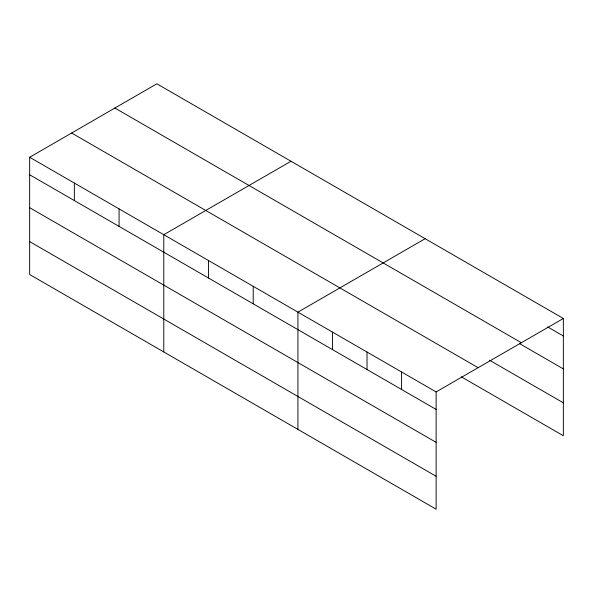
<?xml version="1.0" encoding="UTF-8"?>
<svg xmlns="http://www.w3.org/2000/svg" width="593" height="593" viewBox="0 0 593 593"><rect width="100%" height="100%" fill="white"/><g stroke="black" fill="none" stroke-linecap="round" stroke-linejoin="round"><path stroke-width="0.89" d="M436.129 442.356L436.129 391.936L29.65 157.256L29.65 274.515L436.129 509.194L436.129 442.356L29.65 207.683M461.265 376.807L563.35 435.744L563.35 318.485L156.871 83.806L29.65 157.256M291.007 161.252L163.787 234.702L163.787 351.96M425.151 238.69L297.923 312.14L297.923 429.406M436.129 391.936L563.35 318.485M547.643 326.921L563.35 335.986M114.886 108.045L521.366 342.724M519.379 343.517L563.35 368.905M489.536 360.21L563.35 402.825M71.634 133.017L478.114 367.697M29.65 174.765L436.129 409.437M29.65 241.596L436.129 476.275M401.58 371.989L401.58 389.49M367.03 352.034L367.03 369.543M332.473 332.087L332.473 349.596M253.211 286.33L253.211 303.831M208.499 260.512L208.499 278.021M119.074 208.884L119.074 226.393M74.362 183.067L74.362 200.575"/></g></svg>
